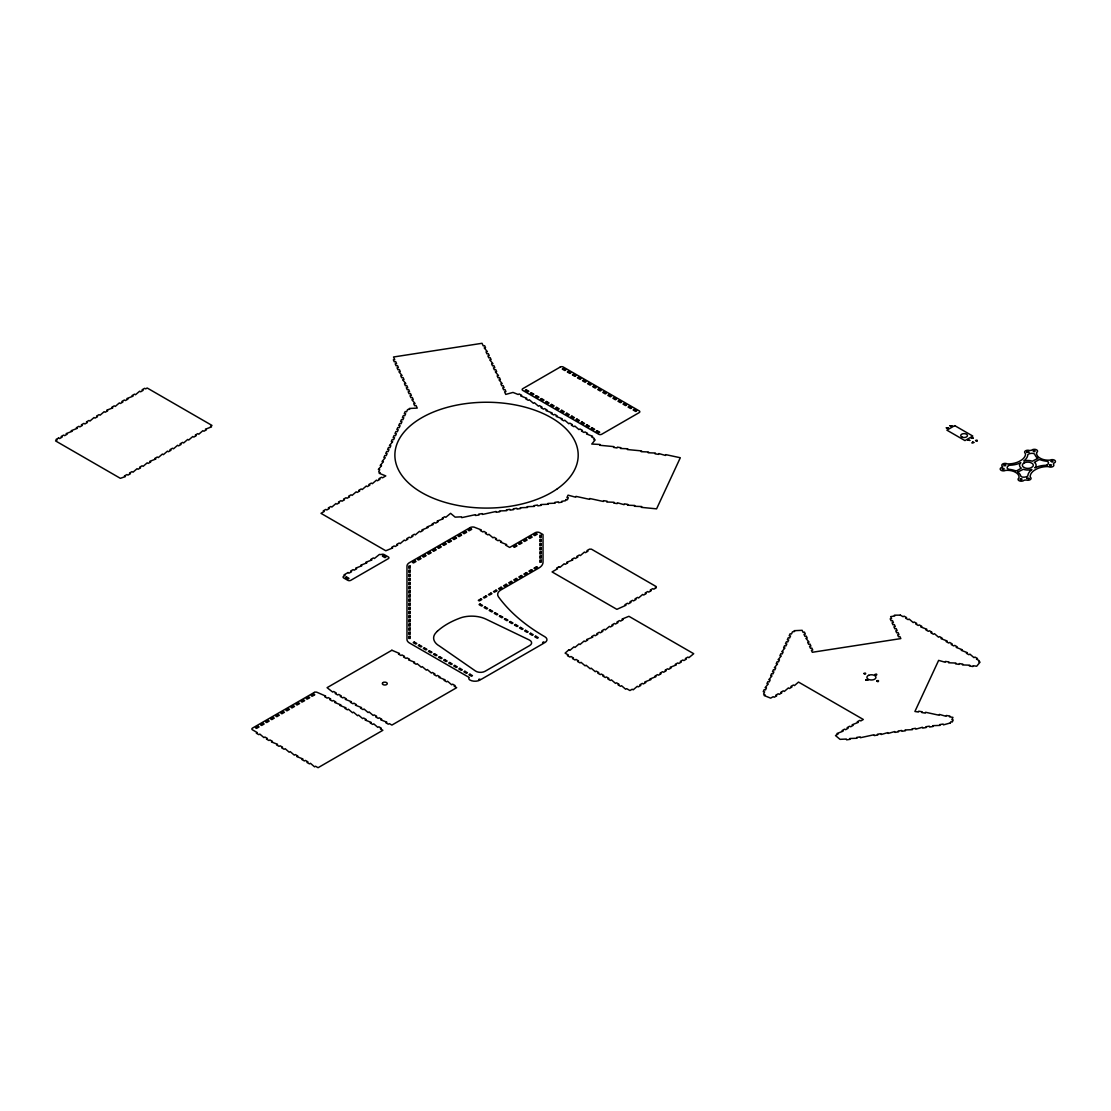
<?xml version="1.0" encoding="UTF-8"?>
<svg xmlns="http://www.w3.org/2000/svg" width="1111" height="1111" viewBox="0 0 1111 1111"><rect width="100%" height="100%" fill="white"/><g stroke="black" fill="none" stroke-linecap="round" stroke-linejoin="round"><path stroke-width="1.5" d="M950.363 722.942L950.919 721.747L952.294 721.956L953.224 719.956L951.835 719.747L952.946 717.373L949.488 716.831L949.849 716.039L946.391 715.498L946.03 716.303L939.475 714.429L939.114 715.234L925.644 712.29L925.282 713.095L921.824 712.554L922.186 711.762L918.728 711.221L918.366 712.026L914.908 711.484L938.628 660.378L945.169 662.239L945.544 661.448L949.002 661.975L948.627 662.781L955.918 663.045L955.543 663.85L959.001 664.378L959.376 663.586L962.834 664.114L962.459 664.92L969.75 665.183L969.375 665.989L972.833 666.517L973.208 665.725L976.666 666.253L980.083 662.087L978.694 661.878L979.249 660.698L976.486 659.101L977.499 658.517L974.972 657.059L973.958 657.643L969.903 654.129L968.889 654.726L966.362 653.254L967.375 652.671L961.293 650.338L962.307 649.754L956.238 647.407L957.251 646.824L954.71 645.366L953.696 645.949L951.169 644.491L952.183 643.908L949.655 642.436L948.641 643.033L946.114 641.561L947.127 640.978L941.045 638.644L942.059 638.061L939.531 636.603L938.517 637.186L934.462 633.673L933.448 634.256L930.921 632.798L931.935 632.215L929.407 630.756L928.393 631.34L925.852 629.868L926.866 629.284L920.797 626.951L921.811 626.368L919.269 624.91L918.255 625.493L915.728 624.021L916.742 623.438L914.214 621.979L913.2 622.563L909.145 619.063L908.131 619.646L905.604 618.174L906.618 617.591L904.09 616.133L903.076 616.716L900.327 615.133M977.069 441.025C978.472 439.137 973.042 440.845 976.888 441.095M900.299 615.133L894.397 615.188L894.772 615.98L890.647 616.619L891.577 618.619L890.189 618.827L891.119 620.827L892.508 620.618L893.425 622.604L892.05 622.827L892.966 624.826L894.355 624.604L895.285 626.604L893.897 626.812L894.827 628.812L896.216 628.604L897.132 630.59L895.758 630.812L896.674 632.812L898.063 632.59L898.993 634.589L897.605 634.798L898.535 636.797L899.91 636.589L900.84 638.589L812.322 652.282L811.391 650.282L812.766 650.074L811.849 648.074L810.461 648.282L809.53 646.283L810.919 646.074L809.988 644.074L808.614 644.297L807.683 642.297L809.072 642.075L805.836 638.297L807.211 638.089L806.28 636.089L804.906 636.311L803.975 634.312L805.364 634.089L804.433 632.103L803.045 632.312L802.128 630.312L794.171 630.687L794.532 631.492L792.476 631.812L791.476 633.978L790.102 633.77L789.171 635.77L790.56 635.978L789.629 637.978L788.241 637.756L787.324 639.755L788.699 639.978L787.768 641.964L786.394 641.755L785.463 643.755L786.852 643.963L785.921 645.963L784.533 645.741L783.616 647.741L784.991 647.963L781.755 651.74L783.144 651.949L782.213 653.948L780.825 653.74L779.908 655.726L781.283 655.948L778.047 659.726L779.436 659.934L778.505 661.934L777.131 661.725L776.2 663.711L777.575 663.934L774.339 667.711L775.728 667.919L774.798 669.919L773.423 669.711L772.492 671.697L773.881 671.919L772.95 673.919L771.562 673.697L770.645 675.696L772.02 675.905L768.784 679.682L770.173 679.904L769.243 681.904L767.854 681.682L766.937 683.682L768.312 683.89L765.076 687.667L766.465 687.89L765.535 689.889L764.16 689.667L763.229 691.667L764.604 691.875L763.604 694.042L765.132 694.944L764.118 695.528L770.673 698.139L773.2 696.68L774.214 697.264L776.756 695.805L775.742 695.222L778.269 693.75L779.283 694.347L781.811 692.875L780.797 692.292L783.324 690.834L784.338 691.417L788.393 687.917L789.407 688.501L791.935 687.029L790.921 686.445L793.462 684.987L794.476 685.57L798.517 682.071L863.33 719.484L860.789 720.942L859.789 720.359L857.248 721.817L858.261 722.4L852.193 724.747L853.206 725.33L850.665 726.788L849.651 726.205L847.124 727.663L848.137 728.247L845.61 729.705L844.596 729.122L842.069 730.594L843.068 731.177L837 733.51L838.013 734.093L835.486 735.551L840.027 739.343L846.304 739.051L846.665 739.843L850.123 739.315L849.762 738.509L857.039 738.246L856.678 737.44L860.136 736.899L860.497 737.704L873.968 734.76L874.329 735.565L877.787 735.024L877.426 734.232L880.884 733.691L881.245 734.496L887.8 732.621L888.175 733.427L894.716 731.552L895.091 732.357L898.549 731.816L898.174 731.024L901.632 730.482L902.007 731.288L905.465 730.746L905.09 729.955L912.381 729.677L912.006 728.885L915.464 728.344L915.839 729.149L922.38 727.274L922.755 728.08L926.213 727.538L925.838 726.747L929.296 726.205L929.671 727.011L933.129 726.469L932.754 725.677L940.045 725.4L939.67 724.594L943.128 724.066L943.503 724.858L950.336 722.955M972.736 442.053L971.875 442.956L973.805 442.567M972.75 442.053L973.778 442.484M865.719 679.974L867.844 680.14L865.719 679.974M1017.954 471.994L1018.523 472.661A15.887 9.18 0 0 1 1020.856 476.258L1022.106 477.036A5.18 2.986 0 0 0 1026.939 476.508L1027.356 476.286A1.764 1.014 0 0 0 1027.869 475.577L1027.897 475.286A18.595 10.735 0 0 1 1031.897 469.564L1031.633 469.509A8.291 4.791 0 0 1 1023.356 469.286L1017.968 471.939M1037.702 458.468L1032.3 461.218A8.291 4.791 0 0 0 1024.009 460.996L1023.759 460.94A18.595 10.735 0 0 0 1027.758 455.218L1027.786 454.941A1.764 1.014 0 0 1 1028.3 454.218L1028.717 453.996A5.18 2.986 0 0 1 1033.536 453.469L1034.799 454.26A15.887 9.18 0 0 0 1037.132 457.843L1037.702 458.468M1026.758 452.01L1028.883 452.191L1026.758 452.01M1026.758 478.313L1028.883 478.508L1026.758 478.313M1002.608 466.731L1001.928 467.37A3.222 1.861 0 0 0 1000.789 470.092A3.222 1.861 0 0 0 1005.608 470.384A11.332 6.541 0 0 1 1015.551 472.342A11.332 6.541 0 0 1 1018.926 478.077A3.222 1.861 0 0 0 1019.44 480.869A3.222 1.861 0 0 0 1024.148 480.202L1026.161 479.994A3.222 1.861 0 0 0 1030.341 479.577A3.222 1.861 0 0 0 1030.161 477.119A16.943 9.777 0 0 1 1035.452 469.647A16.943 9.777 0 0 1 1048.34 466.564A3.222 1.861 0 0 0 1052.631 466.703A3.222 1.861 0 0 0 1053.367 464.287L1053.728 463.134A3.222 1.861 0 0 0 1054.867 460.412A3.222 1.861 0 0 0 1050.048 460.121A11.332 6.541 0 0 1 1040.104 458.163A11.332 6.541 0 0 1 1036.716 452.427A3.222 1.861 0 0 0 1036.216 449.649A3.222 1.861 0 0 0 1031.508 450.302L1029.494 450.51A3.222 1.861 0 0 0 1025.314 450.941A3.222 1.861 0 0 0 1025.495 453.385L1025.55 453.413A16.943 9.777 0 0 1 1020.204 460.857A16.943 9.777 0 0 1 1007.316 463.94L1007.274 463.912A3.222 1.861 0 0 0 1003.025 463.801A3.222 1.861 0 0 0 1002.289 466.217L1002.608 466.731M876.829 680.96C878.482 683.446 879.704 679.085 876.829 680.96M863.927 673.488C865.497 676.002 866.927 671.641 863.927 673.488M946.35 427.818L948.391 427.985L946.35 427.818M949.947 425.749L951.988 425.902L949.947 425.749M971.32 438.081L973.361 438.234L971.32 438.081M1002.386 468.856C1003.955 471.37 1005.386 467.023 1002.386 468.856M1020.259 479.188C1021.842 481.688 1023.203 477.369 1020.259 479.188M1033.313 451.01C1034.883 453.51 1036.313 449.163 1033.313 451.01M1051.187 461.329C1052.77 463.829 1054.131 459.51 1051.187 461.329M875.051 674.488C876.357 677.057 878.218 672.766 875.051 674.488M1004.038 465.023C1005.219 467.62 1007.274 463.37 1004.038 465.023M1049.603 465.023C1050.784 467.62 1052.853 463.37 1049.603 465.023M967.764 440.095L969.75 440.387L967.764 440.095M566.027 499.547L565.485 500.742L561.694 501.325L562.069 502.116L558.611 502.658L558.236 501.853L554.778 502.394L555.153 503.186L547.862 503.464L548.237 504.255L540.946 504.533L541.321 505.324L537.863 505.866L537.488 505.061L534.03 505.602L534.405 506.408L527.114 506.672L527.489 507.477L520.198 507.741L520.573 508.546L517.115 509.074L516.74 508.282L513.282 508.81L513.657 509.616L510.199 510.143L509.824 509.352L506.366 509.88L506.741 510.685L499.45 510.949L499.825 511.754L496.367 512.282L495.992 511.491L482.535 514.421L482.16 513.629L478.702 514.157L479.077 514.962L475.619 515.49L475.244 514.699L461.787 517.629L461.412 516.837L455.121 517.129L450.594 513.338L445.789 517.295L444.775 516.712L442.234 518.17L443.247 518.754L437.178 521.087L438.192 521.67L435.651 523.142L434.637 522.545L432.11 524.017L433.123 524.6L427.055 526.933L428.068 527.517L421.986 529.864L422.999 530.447L420.472 531.905L419.458 531.322L415.403 534.835L414.389 534.238L411.862 535.71L412.875 536.294L410.348 537.752L409.334 537.168L406.793 538.627L407.806 539.21L405.279 540.668L404.265 540.085L400.21 543.598L399.196 543.015L396.669 544.473L397.682 545.057L395.155 546.515L394.141 545.932L391.614 547.404L392.627 547.987L385.781 550.764L320.982 513.338L324.273 511.449L323.259 510.866L325.787 509.394L326.801 509.977L329.328 508.519L328.314 507.935L330.856 506.477L331.87 507.06L335.911 503.547L336.925 504.13L339.466 502.672L338.452 502.089L340.98 500.63L341.994 501.214L344.521 499.756L343.507 499.172L346.035 497.7L347.049 498.284L349.59 496.825L348.576 496.242L351.104 494.784L352.118 495.367L356.173 491.854L357.186 492.451L359.714 490.979L358.7 490.395L361.228 488.937L362.242 489.52L366.297 486.007L367.31 486.604L369.838 485.132L368.824 484.549L371.352 483.091L372.366 483.674L376.421 480.16L377.434 480.757L379.962 479.285L378.948 478.702L381.476 477.244L382.49 477.827L385.781 475.925L379.212 473.3L380.226 472.717L378.712 471.842L379.712 469.661L378.337 469.453L381.573 465.676L380.184 465.453L383.42 461.676L382.045 461.468L385.281 457.69L383.892 457.468L384.823 455.468L386.197 455.691L387.128 453.691L385.739 453.482L386.67 451.483L388.058 451.691L388.975 449.705L387.6 449.483L388.531 447.483L389.905 447.705L390.836 445.705L389.447 445.497L392.683 441.72L391.308 441.498L392.225 439.498L393.613 439.72L394.544 437.72L393.155 437.512L394.086 435.512L395.474 435.72L396.391 433.734L395.016 433.512L395.933 431.512L397.321 431.735L398.252 429.735L396.863 429.526L397.794 427.527L399.168 427.735L400.099 425.735L398.724 425.527L399.641 423.527L401.029 423.749L401.96 421.749L400.571 421.541L401.502 419.541L402.876 419.75L403.807 417.75L402.418 417.542L403.349 415.542L404.737 415.764L405.654 413.764L404.279 413.542L405.209 411.556L406.584 411.764L407.584 409.598L409.667 409.279L409.292 408.473L417.236 408.098L416.028 405.501L414.653 405.723L413.723 403.724L415.097 403.515L411.862 399.738L413.25 399.516L412.32 397.516L410.945 397.738L410.015 395.738L411.403 395.53L410.473 393.53L409.084 393.738L408.168 391.752L409.542 391.53L408.612 389.53L407.237 389.753L406.307 387.753L407.695 387.545L406.765 385.545L405.376 385.753L404.46 383.753L405.834 383.545L402.599 379.768L403.987 379.559L403.057 377.559L401.668 377.768L400.752 375.768L402.126 375.56L398.891 371.782L400.279 371.56L399.349 369.574L397.974 369.782L397.044 367.783L398.418 367.574L397.502 365.575L396.113 365.797L395.183 363.797L396.571 363.575L395.641 361.589L394.266 361.797L393.336 359.797L394.724 359.589L393.516 356.992L482.035 343.299L483.243 345.896L484.632 345.674L485.549 347.674L484.174 347.896L487.41 351.673L486.021 351.881L486.951 353.881L488.34 353.659L489.257 355.659L487.882 355.881L488.812 357.867L490.187 357.659L491.118 359.658L489.729 359.867L492.965 363.644L491.59 363.866L492.506 365.852L493.895 365.644L494.826 367.644L493.437 367.852L494.367 369.852L495.742 369.644L496.673 371.63L495.298 371.852L498.533 375.629L497.145 375.837L498.075 377.837L499.45 377.629L500.381 379.615L498.992 379.837L502.228 383.614L500.853 383.823L501.783 385.823L503.158 385.614L504.088 387.6L502.7 387.822L503.63 389.822L505.019 389.6L505.936 391.6L504.561 391.808L505.755 394.405L512.99 392.433L518.198 394.502L519.212 393.919L521.739 395.377L520.726 395.96L526.795 398.307L525.781 398.891L528.322 400.349L529.336 399.766L533.377 403.279L534.391 402.696L538.446 406.195L539.46 405.612L541.987 407.07L540.974 407.654L543.501 409.126L544.515 408.542L547.056 410.001L546.043 410.584L552.111 412.917L551.098 413.5L553.639 414.972L554.653 414.375L557.18 415.847L556.167 416.431L562.235 418.764L561.222 419.347L563.763 420.819L564.777 420.222L568.818 423.735L569.832 423.152L572.373 424.61L571.36 425.194L573.887 426.666L574.901 426.068L578.942 429.582L579.956 428.999L582.497 430.457L581.484 431.04L584.011 432.498L585.025 431.915L587.552 433.387L586.539 433.97L592.621 436.304L591.607 436.887L594.357 438.484L593.802 439.678L595.19 439.887L591.774 444.039L600.107 444.483L599.732 445.275L613.939 446.622L613.564 447.414L617.022 447.955L617.397 447.15L620.855 447.691L620.48 448.483L627.771 448.761L627.396 449.552L641.602 450.899L641.228 451.691L648.518 451.969L648.144 452.76L655.434 453.038L655.059 453.83L658.517 454.371L658.892 453.566L665.433 455.441L665.808 454.635L680.307 457.746L656.587 508.852L641.339 507.352L641.714 506.547L634.423 506.283L634.798 505.477L627.507 505.213L627.882 504.408L624.424 503.88L624.049 504.672L617.508 502.811L617.133 503.602L613.675 503.075L614.05 502.269L606.759 502.005L607.134 501.2L603.676 500.672L603.301 501.464L589.844 498.52L589.469 499.325L576.012 496.381L575.637 497.186L568.054 495.159L566.943 497.547L568.332 497.756L567.402 499.756L566.027 499.547M437.401 631.215L436.345 632.27A19.512 11.263 0 0 0 439.387 645.991L475.508 671.016A6.485 3.736 0 0 0 485.09 671.28L529.683 645.533A6.485 3.75 0 0 0 529.294 639.978L485.924 619.119A22.289 12.874 0 0 0 462.148 617.369L460.329 617.98A73.395 42.371 0 0 0 437.401 631.215M1023.814 463.134L1023.009 463.801A5.444 3.139 0 0 0 1023.231 466.939L1025.314 468.037A5.444 3.139 0 0 0 1030.744 467.912L1032.647 466.703A5.444 3.139 0 0 0 1032.425 463.565L1030.341 462.468A5.444 3.139 0 0 0 1024.911 462.607L1023.814 463.134M557.375 488.743L556.653 489.243A91.644 52.911 0 0 1 421.736 492.59A91.644 52.911 0 0 1 427.541 414.667L428.402 414.25A91.644 52.911 0 0 1 551.348 417.75A91.644 52.911 0 0 1 557.375 488.743M383.156 682.515L382.726 682.793A2.472 1.43 0 0 0 383.17 684.654A2.472 1.43 0 0 0 386.434 684.654L386.85 684.362A2.472 1.43 0 0 0 386.406 682.501A2.472 1.43 0 0 0 383.156 682.515M1008.705 465.523L1008.33 465.759A5.18 2.986 0 0 0 1007.413 468.55L1008.774 469.286A15.887 9.18 0 0 1 1014.996 470.633L1016.607 470.856L1021.301 468.148L1020.453 467.453A8.291 4.791 0 0 1 1020.842 462.676L1020.356 462.912A18.595 10.735 0 0 1 1010.441 465.217L1009.955 465.231A1.764 1.014 0 0 0 1008.705 465.523M1047.326 464.745L1046.951 464.981A1.764 1.014 0 0 1 1045.701 465.273L1045.201 465.301A18.595 10.735 0 0 0 1035.285 467.606L1034.813 467.842A8.291 4.791 0 0 0 1035.188 463.051L1034.355 462.357L1039.049 459.648L1040.646 459.885A15.887 9.18 0 0 0 1046.881 461.232L1048.242 461.954A5.18 2.986 0 0 1 1047.326 464.745M58.591 437.998L56.05 439.456L57.064 440.039L55.55 440.914L120.363 478.327L125.418 476.577L124.404 475.994L126.932 474.536L127.946 475.119L130.487 473.647L129.473 473.064L132.001 471.606L133.014 472.189L137.07 468.689L138.083 469.273L140.611 467.814L139.597 467.217L142.125 465.759L143.138 466.342L147.194 462.843L148.207 463.426L150.735 461.968L149.721 461.371L155.804 459.037L154.79 458.454L157.318 456.996L158.331 457.579L162.373 454.066L163.386 454.649L167.442 451.149L168.455 451.733L170.983 450.274L169.969 449.691L172.511 448.219L173.524 448.802L177.566 445.303L178.579 445.886L181.107 444.428L180.093 443.844L182.635 442.372L183.648 442.956L187.69 439.456L188.703 440.039L192.758 436.526L193.772 437.109L196.3 435.651L195.286 435.068L197.814 433.609L198.827 434.193L202.882 430.679L203.896 431.262L206.424 429.804L205.41 429.221L211.493 426.888L210.479 426.305L211.993 425.43L147.194 388.003L145.666 388.878L144.652 388.295L142.125 389.767L143.138 390.35L140.611 391.808L139.597 391.225L135.542 394.724L134.528 394.141L132.001 395.613L133.014 396.196L126.932 398.53L127.946 399.113L125.418 400.571L124.404 399.988L121.877 401.46L122.89 402.043L120.363 403.501L119.349 402.918L115.294 406.418L114.28 405.834L111.753 407.306L112.766 407.89L106.684 410.223L107.698 410.806L105.17 412.264L104.156 411.681L100.101 415.195L99.087 414.611L96.56 416.07L97.574 416.653L95.046 418.111L94.032 417.528L89.977 421.041L88.963 420.458L86.436 421.916L87.45 422.499L84.922 423.958L83.908 423.374L81.367 424.833L82.381 425.43L79.853 426.888L78.839 426.305L76.312 427.763L77.326 428.346L71.243 430.679L72.257 431.262L66.188 433.609L67.202 434.193L64.66 435.651L63.646 435.068L61.119 436.526L62.133 437.109L59.605 438.581L58.591 437.998M560.263 367.033L522.781 388.683A2.139 1.236 0 0 0 522.781 390.419L598.69 434.248A2.153 1.236 0 0 0 601.718 434.248L639.186 412.612A2.153 1.236 0 0 0 639.186 410.862L563.291 367.033A2.139 1.236 0 0 0 560.263 367.033M526.295 389.822L525.295 390.405L527.822 391.864L528.836 391.28L526.295 389.822M563.263 368.491L562.249 369.074L564.777 370.532L565.791 369.949L563.263 368.491M531.364 392.752L530.35 393.336L532.877 394.794L533.891 394.211L531.364 392.752M568.318 371.407L567.318 371.991L569.846 373.449L570.86 372.865L568.318 371.407M536.432 395.669L535.419 396.252L537.946 397.71L538.96 397.127L536.432 395.669M573.387 374.338L572.373 374.921L574.901 376.379L575.915 375.796L573.387 374.338M541.488 398.599L540.474 399.182L543.015 400.64L544.015 400.057L541.488 398.599M578.456 377.254L577.442 377.837L579.97 379.295L580.984 378.712L578.456 377.254M546.556 401.515L545.543 402.099L548.07 403.557L549.084 402.974L546.556 401.515M583.511 380.17L582.497 380.767L585.039 382.226L586.039 381.642L583.511 380.17M551.611 404.446L550.598 405.029L553.139 406.487L554.153 405.904L551.611 404.446M588.58 383.101L587.566 383.684L590.094 385.142L591.108 384.559L588.58 383.101M556.68 407.362L555.667 407.945L558.194 409.404L559.208 408.82L556.68 407.362M593.635 386.017L592.621 386.614L595.163 388.072L596.176 387.489L593.635 386.017M561.735 410.278L560.736 410.876L563.263 412.334L564.277 411.75L561.735 410.278M598.704 388.947L597.69 389.53L600.218 390.989L601.232 390.405L598.704 388.947M566.804 413.209L565.791 413.792L568.318 415.25L569.332 414.667L566.804 413.209M603.759 391.864L602.759 392.461L605.287 393.919L606.3 393.336L603.759 391.864M571.873 416.125L570.86 416.722L573.387 418.18L574.401 417.597L571.873 416.125M608.828 394.794L607.814 395.377L610.342 396.835L611.356 396.252L608.828 394.794M576.928 419.055L575.915 419.639L578.456 421.097L579.456 420.514L576.928 419.055M613.897 397.71L612.883 398.293L615.411 399.766L616.424 399.182L613.897 397.71M581.997 421.972L580.984 422.569L583.511 424.027L584.525 423.444L581.997 421.972M618.952 400.64L617.938 401.224L620.48 402.682L621.48 402.099L618.952 400.64M587.052 424.902L586.039 425.485L588.58 426.943L589.594 426.36L587.052 424.902M624.021 403.557L623.007 404.14L625.535 405.612L626.548 405.029L624.021 403.557M592.121 427.818L591.108 428.402L593.635 429.874L594.649 429.29L592.121 427.818M629.076 406.487L628.062 407.07L630.604 408.529L631.617 407.945L629.076 406.487M348.062 572.54L344.021 574.873L345.035 575.456L343.716 576.22A2.153 1.236 0 0 0 343.716 577.97L347.771 580.303A2.153 1.236 0 0 0 350.812 580.303L388.281 558.68A2.153 1.236 0 0 0 388.281 556.917L384.225 554.583A2.153 1.236 0 0 0 381.184 554.583L379.42 554.445L374.393 558.5L373.379 557.916L370.852 559.389L371.866 559.972L365.783 562.305L366.797 562.888L360.728 565.235L361.742 565.818L355.659 568.152L356.673 568.735L354.145 570.193L353.131 569.61L350.604 571.068L351.618 571.665L349.076 573.123L348.062 572.54M597.176 430.749L596.176 431.332L598.704 432.79L599.718 432.207L597.176 430.749M634.145 409.404L633.131 409.987L635.659 411.459L636.672 410.876L634.145 409.404M346.479 576.928L345.465 577.512L347.993 578.97L349.007 578.387L346.479 576.928M383.434 555.583L382.42 556.18L384.948 557.639L385.961 557.055L383.434 555.583M470.189 527.586L409.501 562.624A8.638 4.986 0 0 0 406.973 566.152L406.973 639.492A8.596 4.958 0 0 0 409.487 642.991L469.245 677.502A3.764 2.166 0 0 0 469.939 680.029A7.166 4.138 0 0 0 480.063 680.029L478.799 679.293L481.077 679.432L543.862 643.186L542.599 642.464L543.612 641.88L544.876 642.602A7.166 4.138 0 0 0 544.876 636.756A215.534 124.446 0 0 1 498.575 596.982L498.395 596.718A10.86 6.277 0 0 1 500.825 589.997L538.793 568.068A14.249 8.235 0 0 0 543.029 562.222L543.029 534.558L539.807 532.697A3.222 1.861 0 0 0 535.252 532.697L509.685 547.459L505.63 545.126L506.644 544.543L500.575 542.196L501.589 541.612L499.047 540.154L498.034 540.738L495.506 539.279L496.52 538.696L493.992 537.224L492.978 537.821L488.923 534.308L487.91 534.891L485.382 533.433L486.396 532.849L483.868 531.377L482.854 531.975L480.313 530.502L481.327 529.919L475.258 527.586A3.583 2.069 0 0 0 470.189 527.586M415 560.902L412.473 562.374L413.486 562.958L416.014 561.486L415 560.902M420.069 557.986L417.542 559.444L418.555 560.027L421.083 558.569L420.069 557.986M425.138 555.056L422.597 556.528L423.61 557.111L426.152 555.639L425.138 555.056M430.193 552.139L427.666 553.597L428.679 554.181L431.207 552.722L430.193 552.139M435.262 549.209L432.721 550.681L433.734 551.264L436.276 549.792L435.262 549.209M440.317 546.293L437.79 547.751L438.803 548.334L441.331 546.876L440.317 546.293M445.386 543.362L442.858 544.834L443.872 545.418L446.4 543.959L445.386 543.362M450.441 540.446L447.914 541.904L448.927 542.487L451.455 541.029L450.441 540.446M455.51 537.516L452.982 538.988L453.996 539.571L456.524 538.113L455.51 537.516M460.579 534.599L458.038 536.058L459.051 536.641L461.593 535.183L460.579 534.599M465.634 531.669L463.106 533.141L464.12 533.724L466.648 532.266L465.634 531.669M470.703 528.753L468.162 530.211L469.175 530.794L471.717 529.336L470.703 528.753M516.018 545.265L513.476 546.723L514.49 547.32L517.032 545.848L516.018 545.265M521.073 542.349L518.545 543.807L519.559 544.39L522.087 542.932L521.073 542.349M526.142 539.418L523.614 540.89L524.614 541.474L527.156 540.002L526.142 539.418M531.197 536.502L528.669 537.96L529.683 538.543L532.211 537.085L531.197 536.502M536.266 533.572L533.738 535.044L534.752 535.627L537.28 534.155L536.266 533.572M314.288 692.431L252.503 728.094A2.153 1.236 0 0 0 252.503 729.844L257.321 732.621L256.308 733.204L258.835 734.677L259.849 734.093L263.904 737.593L264.904 737.01L267.445 738.468L266.432 739.051L268.959 740.523L269.973 739.94L272.501 741.398L271.487 741.981L277.569 744.314L276.556 744.898L279.083 746.37L280.097 745.773L282.625 747.245L281.625 747.828L284.152 749.286L285.166 748.703L289.207 752.216L290.221 751.619L294.276 755.133L295.29 754.55L297.817 756.008L296.804 756.591L302.886 758.938L301.873 759.521L304.4 760.979L305.414 760.396L307.941 761.854L306.928 762.438L309.469 763.896L310.483 763.313L314.524 766.826L315.538 766.243L318.065 767.701L382.878 730.288L380.351 728.83L381.365 728.247L378.823 726.775L377.809 727.358L373.768 723.858L372.754 724.441L370.227 722.983L371.227 722.4L365.158 720.053L366.172 719.47L363.644 718.012L362.63 718.595L358.575 715.081L357.561 715.678L353.506 712.165L352.506 712.748L348.451 709.235L347.437 709.832L344.91 708.36L345.924 707.776L339.841 705.443L340.855 704.86L334.786 702.513L335.786 701.93L333.258 700.472L332.245 701.055L329.717 699.597L330.731 699.013L328.203 697.555L327.189 698.139L324.648 696.666L325.662 696.083L317.302 692.431A2.139 1.236 0 0 0 314.288 692.431M258.071 726.344L255.544 727.802L256.558 728.385L259.085 726.927L258.071 726.344M263.14 723.414L260.613 724.886L261.627 725.469L264.154 723.997L263.14 723.414M268.195 720.497L265.668 721.956L266.682 722.539L269.209 721.081L268.195 720.497M273.264 717.567L270.737 719.039L271.751 719.622L274.278 718.15L273.264 717.567M278.333 714.651L275.792 716.109L276.806 716.692L279.347 715.234L278.333 714.651M283.388 711.72L280.861 713.193L281.875 713.776L284.402 712.304L283.388 711.72M288.457 708.804L285.916 710.262L286.93 710.846L289.471 709.387L288.457 708.804M293.512 705.874L290.985 707.346L291.999 707.929L294.526 706.457L293.512 705.874M298.581 702.957L296.054 704.416L297.068 704.999L299.595 703.541L298.581 702.957M303.636 700.027L301.109 701.499L302.123 702.083L304.65 700.624L303.636 700.027M308.705 697.111L306.178 698.569L307.191 699.152L309.719 697.694L308.705 697.111M313.774 694.181L311.233 695.653L312.247 696.236L314.788 694.778L313.774 694.181M391.877 650.254L327.078 687.667L332.647 692.056L333.661 691.473L336.189 692.931L335.175 693.514L337.702 694.986L338.716 694.403L341.258 695.861L340.244 696.444L342.771 697.902L343.785 697.319L346.313 698.777L345.299 699.361L351.382 701.708L350.368 702.291L352.895 703.749L353.909 703.166L356.437 704.624L355.423 705.207L361.506 707.554L360.492 708.138L363.019 709.596L364.033 709.012L368.088 712.526L369.102 711.929L373.143 715.442L374.157 714.859L376.698 716.317L375.685 716.901L378.212 718.373L379.226 717.775L381.753 719.248L380.74 719.831L386.822 722.164L385.809 722.747L388.336 724.205L389.35 723.622L391.877 725.094L456.69 687.667L454.163 686.209L455.163 685.626L452.635 684.168L451.621 684.751L447.58 681.237L446.566 681.821L444.025 680.363L445.039 679.779L438.97 677.446L439.984 676.863L437.442 675.391L436.442 675.988L433.901 674.516L434.915 673.933L432.387 672.474L431.374 673.058L427.318 669.544L426.305 670.141L422.263 666.628L421.25 667.211L417.194 663.698L416.181 664.295L413.653 662.823L414.667 662.239L408.584 659.906L409.598 659.323L407.07 657.865L406.057 658.448L403.529 656.976L404.543 656.393L402.001 654.934L401.002 655.518L398.46 654.06L399.474 653.476L391.877 650.254M480.827 598.912L478.299 600.371L479.313 600.954L481.841 599.496L480.827 598.912M485.882 595.982L483.354 597.44L484.368 598.024L486.896 596.565L485.882 595.982M490.951 593.066L488.423 594.524L489.437 595.107L491.965 593.649L490.951 593.066M496.02 590.135L493.478 591.594L494.492 592.177L497.034 590.719L496.02 590.135M501.075 587.219L498.547 588.677L499.561 589.261L502.089 587.802L501.075 587.219M506.144 584.289L503.602 585.747L504.616 586.344L507.158 584.872L506.144 584.289M511.199 581.372L508.671 582.831L509.685 583.414L512.213 581.956L511.199 581.372M516.268 578.442L513.74 579.9L514.754 580.497L517.282 579.025L516.268 578.442M521.323 575.526L518.795 576.984L519.809 577.567L522.337 576.109L521.323 575.526M526.392 572.596L523.864 574.068L524.878 574.651L527.406 573.179L526.392 572.596M531.461 569.679L528.919 571.137L529.933 571.721L532.475 570.262L531.461 569.679M536.516 566.749L533.988 568.221L535.002 568.804L537.53 567.332L536.516 566.749M414.25 642.019L413.236 642.602L415.764 644.074L416.778 643.477L414.25 642.019M480.063 604.023L479.049 604.606L481.591 606.064L482.591 605.481L480.063 604.023M419.305 644.949L418.291 645.533L420.833 646.991L421.847 646.408L419.305 644.949M485.132 606.939L484.118 607.536L486.646 608.995L487.66 608.411L485.132 606.939M559.097 566.693L556.569 568.152L557.583 568.749L552.07 571.929L616.869 609.342L625.937 605.287L624.924 604.69L627.451 603.231L628.465 603.815L630.992 602.356L629.979 601.773L632.52 600.315L633.534 600.898L636.061 599.44L635.048 598.857L637.575 597.385L638.589 597.968L642.644 594.468L643.658 595.052L646.185 593.593L645.172 593.01L647.699 591.538L648.713 592.121L651.254 590.663L650.241 590.08L652.768 588.622L653.782 589.205L656.309 587.747L655.296 587.163L656.254 586.608L591.455 549.181L589.483 549.153L586.941 550.625L587.955 551.209L585.428 552.667L584.414 552.084L580.373 555.583L579.359 555L576.817 556.472L577.831 557.055L575.304 558.514L574.29 557.93L571.762 559.389L572.776 559.972L566.693 562.305L567.707 562.902L565.18 564.36L564.166 563.777L560.111 567.277L559.097 566.693M424.374 647.866L423.36 648.449L425.888 649.921L426.902 649.324L424.374 647.866M490.187 609.87L489.173 610.453L491.715 611.911L492.728 611.328L490.187 609.87M429.429 650.796L428.429 651.379L430.957 652.837L431.971 652.254L429.429 650.796M495.256 612.786L494.242 613.383L496.77 614.841L497.784 614.258L495.256 612.786M434.498 653.712L433.484 654.296L436.012 655.768L437.026 655.171L434.498 653.712M500.311 615.716L499.311 616.299L501.839 617.758L502.852 617.174L500.311 615.716M439.567 656.643L438.553 657.226L441.081 658.684L442.095 658.101L439.567 656.643M505.38 618.633L504.366 619.216L506.894 620.688L507.908 620.105L505.38 618.633M444.622 659.559L443.608 660.142L446.15 661.6L447.15 661.017L444.622 659.559M510.449 621.563L509.435 622.146L511.963 623.604L512.976 623.021L510.449 621.563M449.691 662.489L448.677 663.073L451.205 664.531L452.219 663.947L449.691 662.489M515.504 624.479L514.49 625.062L517.032 626.535L518.032 625.951L515.504 624.479M454.746 665.406L453.732 665.989L456.274 667.447L457.288 666.864L454.746 665.406M520.573 627.409L519.559 627.993L522.087 629.451L523.1 628.868L520.573 627.409M459.815 668.336L458.801 668.919L461.329 670.377L462.343 669.794L459.815 668.336M525.628 630.326L524.614 630.909L527.156 632.381L528.169 631.798L525.628 630.326M464.87 671.252L463.87 671.836L466.398 673.294L467.412 672.71L464.87 671.252M530.697 633.256L529.683 633.839L532.211 635.298L533.224 634.714L530.697 633.256M469.939 674.183L468.925 674.766L471.453 676.224L472.467 675.641L469.939 674.183M535.752 636.172L534.752 636.756L537.28 638.228L538.293 637.645L535.752 636.172M954.724 425.624L946.878 430.151L964.959 440.595L972.805 436.067L954.724 425.624M568.915 649.768L565.11 653.129L568.401 655.032L567.388 655.615L569.929 657.073L570.943 656.49L573.47 657.948L572.457 658.531L574.984 659.99L575.998 659.406L578.539 660.878L577.526 661.462L580.053 662.92L581.067 662.337L585.108 665.836L586.122 665.253L590.177 668.766L591.191 668.183L595.246 671.683L596.26 671.1L598.787 672.558L597.774 673.155L600.301 674.613L601.315 674.03L603.842 675.488L602.829 676.071L605.37 677.529L606.384 676.946L608.911 678.404L607.898 679.002L610.425 680.46L611.439 679.876L615.494 683.376L616.508 682.793L619.035 684.251L618.022 684.834L620.549 686.306L621.563 685.723L625.618 689.223L626.632 688.639L629.923 690.542L632.201 689.223L633.214 689.806L637.27 686.306L638.269 686.89L640.811 685.431L639.797 684.834L642.325 683.376L643.338 683.959L645.866 682.501L644.852 681.918L650.935 679.585L649.921 679.002L655.99 676.655L654.99 676.071L657.518 674.613L658.531 675.196L661.059 673.738L660.045 673.155L662.573 671.683L663.586 672.266L666.128 670.808L665.114 670.225L667.642 668.766L668.655 669.35L671.183 667.892L670.169 667.308L676.252 664.961L675.238 664.378L677.766 662.92L678.779 663.503L681.307 662.045L680.293 661.462L682.834 659.99L683.848 660.573L686.376 659.115L685.362 658.531L687.89 657.073L688.903 657.656L693.708 653.712L628.909 616.299L622.077 619.077L623.09 619.66L620.549 621.118L619.549 620.535L617.008 621.993L618.022 622.577L615.494 624.035L614.48 623.452L611.953 624.924L612.966 625.507L610.425 626.965L609.411 626.382L605.37 629.881L604.356 629.298L601.829 630.77L602.829 631.354L600.301 632.812L599.287 632.228L596.76 633.687L597.774 634.27L595.246 635.728L594.232 635.145L591.691 636.603L592.705 637.2L586.636 639.533L587.65 640.117L585.108 641.575L584.108 640.991L580.053 644.505L579.039 643.922L574.984 647.421L573.97 646.838L569.929 650.352L568.915 649.768M868.635 675.321L867.872 675.766A4.513 2.611 0 0 0 868.233 679.224A4.513 2.611 0 0 0 874.204 679.432L874.968 678.988A4.513 2.611 0 0 0 874.607 675.53A4.513 2.611 0 0 0 868.635 675.321M541.238 535.349L539.807 535.349L539.807 537.418L541.238 537.418L541.238 535.349M541.238 539.474L539.807 539.474L539.807 541.543L541.238 541.543L541.238 539.474M541.238 543.612L539.807 543.612L539.807 545.682L541.238 545.682L541.238 543.612M541.238 547.751L539.807 547.751L539.807 549.82L541.238 549.82L541.238 547.751M541.238 551.875L539.807 551.875L539.807 553.945L541.238 553.945L541.238 551.875M541.238 556.014L539.807 556.014L539.807 558.083L541.238 558.083L541.238 556.014M541.238 560.152L539.807 560.152L539.807 562.222L541.238 562.222L541.238 560.152M410.195 566.096L408.765 566.096L408.765 568.165L410.195 568.165L410.195 566.096M410.195 570.221L408.765 570.221L408.765 572.29L410.195 572.29L410.195 570.221M410.195 574.359L408.765 574.359L408.765 576.428L410.195 576.428L410.195 574.359M410.195 578.498L408.765 578.498L408.765 580.567L410.195 580.567L410.195 578.498M410.195 582.622L408.765 582.622L408.765 584.692L410.195 584.692L410.195 582.622M410.195 586.761L408.765 586.761L408.765 588.83L410.195 588.83L410.195 586.761M410.195 590.899L408.765 590.899L408.765 592.968L410.195 592.968L410.195 590.899M410.195 595.024L408.765 595.024L408.765 597.093L410.195 597.093L410.195 595.024M410.195 599.162L408.765 599.162L408.765 601.232L410.195 601.232L410.195 599.162M410.195 603.301L408.765 603.301L408.765 605.37L410.195 605.37L410.195 603.301M410.195 607.425L408.765 607.425L408.765 609.495L410.195 609.495L410.195 607.425M410.195 611.564L408.765 611.564L408.765 613.633L410.195 613.633L410.195 611.564M410.195 615.702L408.765 615.702L408.765 617.772L410.195 617.772L410.195 615.702M410.195 619.827L408.765 619.827L408.765 621.896L410.195 621.896L410.195 619.827M410.195 623.965L408.765 623.965L408.765 626.035L410.195 626.035L410.195 623.965M410.195 628.104L408.765 628.104L408.765 630.173L410.195 630.173L410.195 628.104M410.195 632.228L408.765 632.228L408.765 634.298L410.195 634.298L410.195 632.228M410.195 636.367L408.765 636.367L408.765 638.436L410.195 638.436L410.195 636.367M962.098 437.137A3.361 1.944 0 0 0 967.431 435.776A3.361 1.944 0 0 0 962.737 433.79A3.361 1.944 0 0 0 962.098 437.137"/></g></svg>
